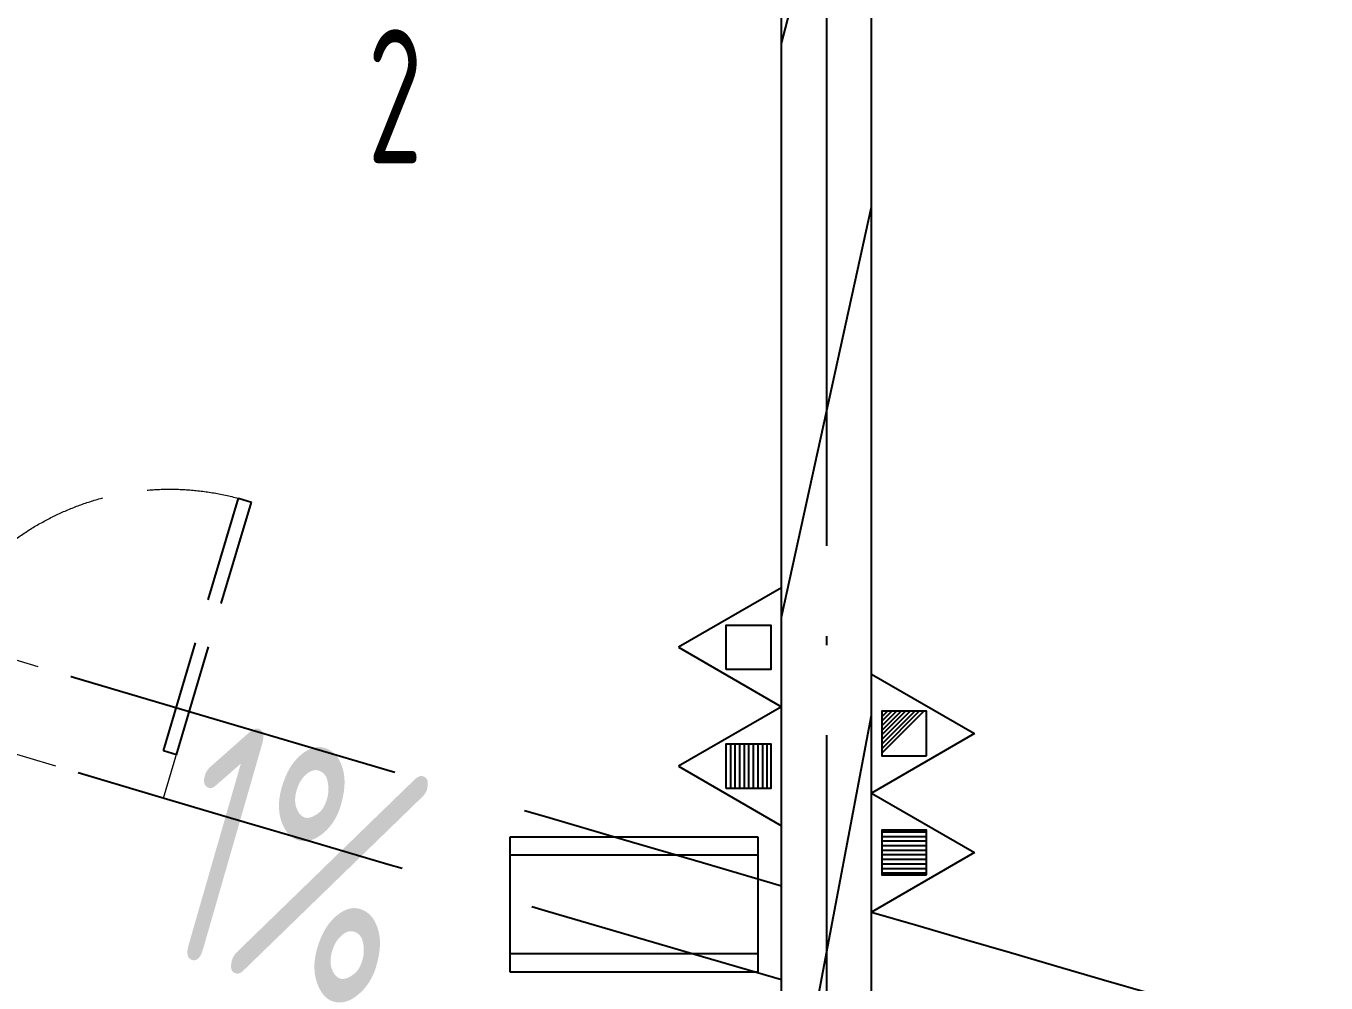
# Model space of a CAD drawing. Header units: inches. Extents: x 0 to 1813292486, y 0 to 3473589894.
# Drawn here: x 600446109 to 600448995, y 3473223281 to 3473225405 of the extents above; entities that cross this region are included whole.
import ezdxf

# ---------------------------------------------------------------- set-up
doc = ezdxf.new("R2010")
doc.units = ezdxf.units.IN
doc.header["$LTSCALE"] = 1000
doc.header["$MEASUREMENT"] = 0
doc.linetypes.add('AX-MALL-GIRD-200$0$DOTE', pattern=[2.4200000000000004, 2, -0.2, 0.02, -0.2])
doc.linetypes.add('AX-MALL-WALL-P02-QT$0$DASH', pattern=[0.35, 0.25, -0.1])
for name, color, linetype in [('A-Anno-Note', 241, 'Continuous'), ('AX-MALL-DIM-P02$0$A-Anno-Note', 241, 'Continuous'), ('AX-MALL-DIM-P02$0$A-Detl-Thin', 131, 'Continuous'), ('AX-MALL-GIRD-200$0$A-Grid', 222, 'AX-MALL-GIRD-200$0$DOTE'), ('AX-MALL-P02-200$0$A-Anno-Note', 241, 'Continuous'), ('AX-MALL-WALL-P02$0$A-Anno-Note', 241, 'Continuous'), ('AX-MALL-WALL-P02-QT$0$A-Detl-Fine', 152, 'Continuous'), ('AX-MALL-WALL-P02-QT$0$A-Detl-Patt', 8, 'Continuous'), ('AX-MALL-WALL-P02-QT$0$A-Detl-Thin', 131, 'Continuous'), ('AX-MALL-WALL-P02-QT$0$A-Fixt', 81, 'Continuous'), ('AX-MALL-WALL-P02-QT$0$A-Hdrl', 31, 'Continuous'), ('AX-MALL-WALL-P02-QT$0$A-Wall', 2, 'Continuous'), ('AX-MALL-WALL-P02-QT$0$A-Wall-Patt', 13, 'Continuous'), ('AX-MALL-WALL-P02-QT$0$A-Wind', 4, 'Continuous'), ('AX-MALL-WORD-P02$0$A-Spac-Iden', 231, 'Continuous'), ('AX-MALL-ZTKD-P02$0$A-Anno-Note', 241, 'Continuous'), ('PX-MALL-P02-LG$0$P-Exsh', 31, 'Continuous')]:
    doc.layers.add(name, color=color, linetype=linetype)
doc.layers.add('AX-MALL-WALL-P02-QT$0$M-AUX-TO-ARCH', color=1, linetype='Continuous', plot=False)
doc.styles.add('AX-MALL-DIM-P02$0$_TCH_DIM', font='gbenor.shx')
doc.styles.add('AX-MALL-WORD-P02$0$_TCH_SPACE', font='gbenor.shx', dxfattribs={"bigfont": 'gbcbig.shx'})

# ---------------------------------------------------------------- blocks, each defined once
blk = doc.blocks.new('AX-MALL-WORD-P02')
at = {"layer": 'AX-MALL-WORD-P02$0$A-Spac-Iden', "style": 'AX-MALL-WORD-P02$0$_TCH_SPACE', "width": 0.7}
blk.add_text('2', height=297.5, rotation=339.5681613091017, dxfattribs=at).set_placement((600263040.297844, 3473130527.937463))
blk = doc.blocks.new('AX-MALL-GIRD-200')
at = {"layer": 'AX-MALL-GIRD-200$0$A-Grid'}
blk.add_line((600291430.0010993, 3473203819.237178), (600252700.4621501, 3473099855.510097), dxfattribs=at)
blk = doc.blocks.new('AX-MALL-WALL-P02-QT$0$tj')
at = {"layer": 'AX-MALL-WALL-P02-QT$0$A-Detl-Patt'}
h = blk.add_hatch(dxfattribs=at)
h.set_pattern_fill('STEEL', color=256, scale=100.0000000000001, angle=50.43183869082386)
h.set_pattern_definition([(75.00000000004839, (-14278.19445574284, 156289.8254051208), (-153.3407249234246, 41.08752340989569), []), (75.00000000004839, (-14317.88195610046, 156358.5661673546), (-153.3407249234246, 41.08752340989569), [])])
edge = h.paths.add_edge_path()
edge.add_line((88101.273016572, 47666.64152574539), (87883.93542659283, 47459.84604215622))
edge.add_line((87883.93542659283, 47459.84604215622), (91571.54751467705, 43584.64122533798))
edge.add_arc((262949.389629302, 558937.705083496), 543101.4133620498, 251.6057364187558, 260.0288666978238)
edge.add_arc((172180.8466627672, -2862.146247219684), 27099.9982179492, 64.7128659603706, 96.9316049602786, ccw=False)
edge.add_arc((262948.9730309481, 558936.3205539446), 543099.9677998082, 261.6155114784545, 271.7251478115656)
edge.add_line((279298.9759148359, 16082.51663446426), (279298.9759315252, 16382.65274763107))
edge.add_arc((262948.9742454757, 558936.3204835369), 542799.9676941936, 261.62020364125146, 271.7261014454634, ccw=False)
edge.add_arc((172180.8456921196, -2862.14609140989), 27400.00151046549, 64.80631838577902, 96.83815911678944)
edge.add_arc((262949.394896181, 558937.7037490648), 542801.4137571028, 251.6136389015772, 260.02417327084333, ccw=False)
edge.add_line((91737.26096642017, 43845.69257831573), (88101.273016572, 47666.64152574539))
at = {"layer": 'AX-MALL-WALL-P02-QT$0$A-Detl-Fine'}
blk.add_arc((262949.3896243572, 558937.7050833702), 543901.4133599502, 251.5035459811555, 255.290453772469, dxfattribs=at)
at = {"layer": 'AX-MALL-WALL-P02-QT$0$A-Detl-Patt'}
blk.add_lwpolyline([(88103.03003954887, 47737.33037519455), (87813.24658572674, 47461.60306501389), (91543.92713344097, 43541.13421487808, 0.03677856867194786), (168908.9495433569, 23989.2463850975, -0.1416543586965341), (183742.0972260237, 21592.70785188675, 0.04416604653312874), (279348.9759123325, 16034.00206041336), (279348.9759345055, 16434.18465709686, -0.04414427716130016), (183859.0483468771, 21979.79425859451, 0.1405450684183163), (168919.8474783897, 24393.46752309799, -0.03670519880877311), (91764.87840116024, 43889.20268630981), (88103.03007543087, 47737.33033752441)], format="xyb", dxfattribs=at)
blk.add_lwpolyline([(88101.273016572, 47666.64152574539), (87883.93542659283, 47459.84604215622), (91571.54751467705, 43584.64122533798, 0.0367693963449814), (168910.2986617088, 24039.77597379684, -0.1415142461245126), (183756.7420067787, 21641.08926153183, 0.04414024362697595), (279298.9759148359, 16082.51663446426), (279298.9759315252, 16382.65274763107, -0.04412389944666065), (183844.4648458958, 21931.40288829803, 0.1406825130026793), (168918.4574091434, 24342.94360637665, -0.03671436212623864), (91737.26096642017, 43845.69257831573)], format="xyb", close=True, dxfattribs=at)
at = {"layer": 'AX-MALL-WALL-P02-QT$0$A-Detl-Patt', "linetype": 'AX-MALL-WALL-P02-QT$0$DASH'}
blk.add_arc((262949.3896243572, 558937.7050833702), 543701.4133599502, 251.503420721229, 255.290453772469, dxfattribs=at)
at = {"layer": 'AX-MALL-WALL-P02-QT$0$A-Detl-Thin'}
blk.add_arc((262949.3896243572, 558937.7050833702), 543301.4133599502, 251.5031615339801, 255.290453772469, dxfattribs=at)
at = {"layer": 'AX-MALL-WALL-P02-QT$0$A-Hdrl', "ltscale": 6}
for radius, start in [(543501.4133599502, 251.5032867938467), (543601.4133599502, 251.5033537575453)]:
    blk.add_arc((262949.3896243572, 558937.7050833702), radius, start, 255.290453772469, dxfattribs=at)
blk = doc.blocks.new('AX-MALL-WALL-P02-QT$0$1')
at = {"layer": 'AX-MALL-WALL-P02-QT$0$A-Detl-Patt', "linetype": 'AX-MALL-WALL-P02-QT$0$DASH', "extrusion": (0, 0, -1)}
for p, q in [((108521.714856267, -109072.1955194473), (108772.1514668465, -108543.5117721558)), ((108548.8268431425, -109085.0384221077), (108799.2634540796, -108556.3546748161)), ((108799.2634540796, -108556.3546748161), (108772.1514668465, -108543.5117721558)), ((109579.0823497772, -109573.0687398911), (109829.5189602375, -109044.3849935532)), ((109606.1943365335, -109585.9116430283), (109856.6309474707, -109057.2278962135)), ((109829.5189602375, -109044.3849935532), (109856.6309474707, -109057.2278962135)), ((108521.714856267, -109072.1955194473), (108548.8268431425, -109085.0384221077)), ((109606.1943365335, -109585.9116430283), (109579.0823497772, -109573.0687398911))]:
    blk.add_line(p, q, dxfattribs=at)
at = {"layer": 'AX-MALL-WALL-P02-QT$0$A-Detl-Patt', "linetype": 'AX-MALL-WALL-P02-QT$0$DASH', "lineweight": 13, "extrusion": (0, 0, -1)}
blk.add_lwpolyline([(-108799.1811138391, -108556.5284986496, 0.4067224467930122), (-109063.9545964003, -109329.0535812378, 0.4067224466732205), (-109829.4366202354, -109044.5588169098)], format="xyb", dxfattribs=at)
at = {"layer": 'AX-MALL-WALL-P02-QT$0$A-Detl-Patt', "linetype": 'AX-MALL-WALL-P02-QT$0$DASH', "lineweight": 13}
blk.add_lwpolyline([(108478.905179143, -109162.5688095093), (109563.3846606016, -109676.2849311829), (109649.0040137768, -109495.538351059), (108564.524532795, -108981.8222289085)], close=True, dxfattribs=at)
blk = doc.blocks.new('AX-MALL-WALL-P02-QT$0$JB-AC(i)-Li')
for p, q in [((-275, 0), (275, 0)), ((-275, 0), (275, 0)), ((-275, -300), (-275, 0)), ((275, 0), (275, -300)), ((-275, -40), (275, -40)), ((275, -260), (-275, -260)), ((275, -300), (-275, -300))]:
    blk.add_line(p, q)
blk = doc.blocks.new('AX-MALL-WALL-P02-QT')
at = {"layer": 'AX-MALL-WALL-P02-QT$0$A-Wall-Patt'}
h = blk.add_hatch(dxfattribs=at)
h.set_pattern_fill('普通砖', color=256, scale=200, style=0)
h.set_pattern_definition([(45, (0, 359.0227), (-353.55353201463, 353.55353201463), [])])
h.paths.add_polyline_path([(600263028.9784169, 3473127607.627443), (600263144.5426177, 3473127604.644799), (600264757.641557, 3473131934.770653), (600264698.8420255, 3473132063.38875), (600264570.2239277, 3473132004.589219), (600262977.496925, 3473127729.14882)])
at = {"layer": 'AX-MALL-WALL-P02-QT$0$A-Detl-Thin', "linetype": 'AX-MALL-WALL-P02-QT$0$DASH', "ltscale": 3}
for points in [[(600258677.0041991, 3473132226.689584, 0.002711664410095826), (600263341.195997, 3473128705.445228)], [(600258617.1211993, 3473132020.787833, 0.002702926329410424), (600263268.451563, 3473128510.173549)], [(600263508.2006477, 3473128580.831043, 0.0031845590228377), (600269035.7354951, 3473124512.536006, 0.002847345406053344)]]:
    blk.add_lwpolyline(points, format="xyb", dxfattribs=at)
at = {"layer": 'AX-MALL-WALL-P02-QT$0$A-Wall'}
for p, q in [((600262977.496925, 3473127729.14882), (600264570.2239277, 3473132004.589219)), ((600263144.5426177, 3473127604.644799), (600264757.641557, 3473131934.770653))]:
    blk.add_line(p, q, dxfattribs=at)
at = {"layer": 'AX-MALL-WALL-P02-QT$0$A-Detl-Thin', "rotation": 339.5681613091762}
blk.add_blockref('AX-MALL-WALL-P02-QT$0$tj', (600144118.6961328, 3473128496.287411), dxfattribs=at)
at = {"layer": 'AX-MALL-WALL-P02-QT$0$A-Fixt', "rotation": 339.5681613375581}
blk.add_blockref('AX-MALL-WALL-P02-QT$0$JB-AC(i)-Li', (600263072.4062237, 3473128921.316942), dxfattribs=at)
at = {"layer": 'AX-MALL-WALL-P02-QT$0$A-Wind'}
blk.add_blockref('AX-MALL-GIRD-200', (0, 0), dxfattribs=at)
at = {"layer": 'AX-MALL-WALL-P02-QT$0$M-AUX-TO-ARCH', "rotation": 348.3897519945457}
blk.add_blockref('AX-MALL-WALL-P02-QT$0$1', (600176875.0067412, 3473258848.738234), dxfattribs=at)
blk = doc.blocks.new('AX-MALL-WALL-P02')
at = {"layer": 'AX-MALL-WALL-P02$0$A-Anno-Note'}
blk.add_blockref('AX-MALL-WORD-P02', (0, 0), dxfattribs=at)
blk.add_blockref('AX-MALL-WALL-P02-QT', (0, 0), dxfattribs=at)
blk = doc.blocks.new('PX-MALL-P02-LG$0$MHQ')
at = {"layer": 'PX-MALL-P02-LG$0$P-Exsh', "ltscale": 0.7}
h = blk.add_hatch(dxfattribs=at)
h.set_pattern_fill('ANSI31', color=256, scale=25, style=0)
h.set_pattern_definition([(45, (-160019.2306599375, -42228.3236173685), (-28.0633003783411, 28.0633003783411), [])])
h.paths.add_polyline_path([(-75.0000000015425, 185.1731819980414), (75, 185.1731819980414), (75, 35.17318199802685), (-75.0000000015425, 35.17318199802685)])
for points in [[(0, 346.4101615137042), (-200, -1.455191522836685e-11), (200, -1.455191522836685e-11)], [(0, 346.4101615137042), (-200, -1.455191522836685e-11), (200, -1.455191522836685e-11)], [(0, 346.4101615137042), (-200, -1.455191522836685e-11), (200, -1.455191522836685e-11)], [(-75.0000000015425, 185.1731819980414), (75, 185.1731819980414), (75, 35.17318199802685), (-75.0000000015425, 35.17318199802685)]]:
    blk.add_lwpolyline(points, close=True, dxfattribs=at)
blk = doc.blocks.new('PX-MALL-P02-LG$0$A$C301F1425')
at = {"layer": 'PX-MALL-P02-LG$0$P-Exsh', "ltscale": 0.7}
for p in [(-200, 1.455191522836685e-11), (200, 1.455191522836685e-11)]:
    blk.add_blockref('PX-MALL-P02-LG$0$MHQ', p, dxfattribs=at)
blk = doc.blocks.new('PX-MALL-P02-LG')
at = {"yscale": 0.6600000001490111}
for p, xscale, zscale, rotation in [((600263479.7653191, 3473129077.414133), 0.6600000001490111, 0.6600000001490111, 69.56816075505968), ((600263600.3611534, 3473128828.222315), -0.6600000001490111, 0.6600000001490112, 249.5681617937223)]:
    blk.add_blockref('PX-MALL-P02-LG$0$A$C301F1425', p, dxfattribs=dict(at, xscale=xscale, zscale=zscale, rotation=rotation))
blk = doc.blocks.new('AX-MALL-ZTKD-P02')
at = {"layer": 'AX-MALL-ZTKD-P02$0$A-Anno-Note'}
blk.add_blockref('AX-MALL-GIRD-200', (0, 0), dxfattribs=at)
blk = doc.blocks.new('AX-MALL-DIM-P02')
at = {"layer": 'AX-MALL-DIM-P02$0$A-Detl-Thin'}
blk.add_blockref('AX-MALL-ZTKD-P02', (-2.384185791015625e-06, 9.5367431640625e-07), dxfattribs=at)
at = {"layer": 'AX-MALL-DIM-P02$0$A-Anno-Note', "style": 'AX-MALL-DIM-P02$0$_TCH_DIM', "width": 0.7}
blk.add_text('1%', height=535.5, rotation=323.4901943197946, dxfattribs=at).set_placement((600261978.2930443, 3473129064.231294))
blk = doc.blocks.new('AX-MALL-P02-200')
at = {"layer": 'AX-MALL-P02-200$0$A-Anno-Note'}
blk.add_blockref('AX-MALL-WALL-P02', (0, 0), dxfattribs=at)
for name in ['AX-MALL-DIM-P02', 'PX-MALL-P02-LG']:
    blk.add_blockref(name, (0, 0), dxfattribs=at)

msp = doc.modelspace()

# ---------------------------------------------------------------- block references
at = {"layer": 'A-Anno-Note', "rotation": 20.43183869077545}
msp.add_blockref('AX-MALL-P02-200', (1250392458.527329, 9048125.682563305), dxfattribs=at)

doc.saveas('drawing.dxf')
